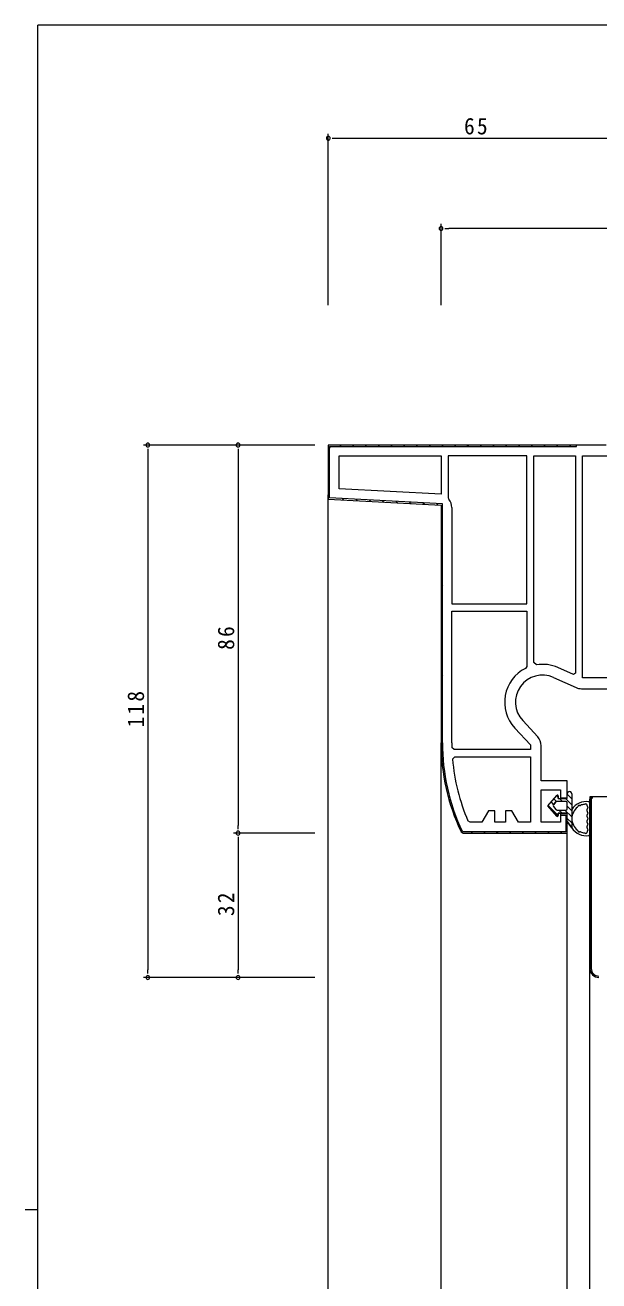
# Model space of a CAD drawing. Units: millimetres on the paper. Extents: x -420 to 373, y -297 to 267.
# Drawn here: x -420.5 to -293.3, y -13.9 to 264.4 of the extents above; entities that cross this region are included whole.
import ezdxf

# ---------------------------------------------------------------- set-up
doc = ezdxf.new("R2010")
doc.units = ezdxf.units.MM
for name, color, linetype, lineweight in [('0-1_YKK_ZWAK', 7, 'Continuous', 9), ('0-3_YKK_12', 2, 'Continuous', 9), ('0-5_YKK_D', 6, 'Continuous', 9), ('0-7_YKK_13', 4, 'Continuous', 9), ('0-8_YKK_11', 7, 'Continuous', 9)]:
    doc.layers.add(name, color=color, linetype=linetype, lineweight=lineweight)
doc.styles.add('ＭＳ ゴシック', font='')
doc.styles.get('ＭＳ ゴシック').set_extended_font_data('MS Gothic')

msp = doc.modelspace()

# ---------------------------------------------------------------- linework, layer by layer
at = {"layer": '0-1_YKK_ZWAK'}
for p, q in [((-417.7, -260.6), (-417.7, 264.4)), ((352.3, 264.4), (-417.7, 264.4)), ((-420.5, 1.9), (-417.7, 1.9))]:
    msp.add_line(p, q, dxfattribs=at)
at = {"layer": '0-3_YKK_12'}
for p, q in [((-353.286, -202.623), (-353.286, 160.275)), ((-328.286, -98.451), (-328.286, 105.326)), ((-300.286, -115.874), (-300.286, 85.826)), ((-295.286, -97.678), (-295.286, 55.33))]:
    msp.add_line(p, q, dxfattribs=at)
at = {"layer": '0-5_YKK_D'}
for p, q in [((-353.286, 202.326), (-353.286, 240.326)), ((-352.436, 239.326), (-351.586, 239.326)), ((-351.586, 239.326), (-289.986, 239.326)), ((-328.286, 202.326), (-328.286, 220.326)), ((-327.436, 219.326), (-326.586, 219.326)), ((-239.986, 219.326), (-326.586, 219.326)), ((-356.286, 171.326), (-394.286, 171.326)), ((-393.286, 170.476), (-393.286, 169.626)), ((-356.286, 171.326), (-374.286, 171.326)), ((-373.286, 170.476), (-373.286, 169.626)), ((-393.286, 169.626), (-393.286, 55.03)), ((-373.286, 169.626), (-373.286, 87.026)), ((-373.286, 86.176), (-373.286, 87.026)), ((-356.286, 85.326), (-374.286, 85.326)), ((-356.286, 85.326), (-374.286, 85.326)), ((-373.286, 84.476), (-373.286, 83.626)), ((-373.286, 83.626), (-373.286, 55.026)), ((-356.286, 53.33), (-394.286, 53.33)), ((-393.286, 54.18), (-393.286, 55.03)), ((-356.286, 53.326), (-374.286, 53.326)), ((-373.286, 54.176), (-373.286, 55.026))]:
    msp.add_line(p, q, dxfattribs=at)
for centre, start, end in [((-353.286, 239.326), 0, 180), ((-353.286, 239.326), 180, 0), ((-328.286, 219.326), 0, 180), ((-328.286, 219.326), 180, 0), ((-393.286, 171.326), 90, 270), ((-393.286, 171.326), 270, 90), ((-373.286, 171.326), 90, 270), ((-373.286, 171.326), 270, 90), ((-373.286, 85.326), 90, 270), ((-373.286, 85.326), 90, 270), ((-373.286, 85.326), 270, 90), ((-373.286, 85.326), 270, 90), ((-393.286, 53.33), 90, 270), ((-393.286, 53.33), 270, 90), ((-373.286, 53.326), 90, 270), ((-373.286, 53.326), 270, 90)]:
    msp.add_arc(centre, 0.425, start, end, dxfattribs=at)
at = {"layer": '0-7_YKK_13'}
for p, q in [((-304.586, 91.376), (-302.642, 93.655)), ((-303.901, 92.178), (-303.334, 91.611)), ((-303.368, 91.57), (-302.814, 92.22)), ((-302.814, 92.22), (-303.368, 91.57)), ((-303.281, 92.905), (-302.685, 92.309)), ((-302.661, 93.632), (-302.286, 93.257)), ((-300.586, 92.326), (-302.585, 92.326)), ((-300.586, 92.326), (-302.585, 92.326)), ((-302.286, 93.026), (-302.286, 93.523)), ((-302.286, 93.026), (-300.286, 93.026)), ((-302.055, 93.026), (-301.355, 92.326)), ((-300.708, 93.026), (-299.286, 91.604)), ((-300.286, 93.026), (-300.286, 94.026)), ((-300.286, 93.951), (-299.286, 92.951)), ((-300.286, 90.726), (-300.286, 92.026)), ((-300.286, 90.726), (-300.286, 92.026)), ((-299.286, 94.027), (-299.286, 86.476)), ((-295.286, 85.062), (-295.286, 91.99)), ((-304.586, 91.376), (-302.642, 89.097)), ((-304.521, 91.451), (-302.286, 89.216)), ((-303.368, 91.181), (-302.814, 90.531)), ((-303.368, 91.181), (-302.814, 90.531)), ((-302.585, 90.426), (-300.586, 90.426)), ((-302.585, 90.426), (-300.586, 90.426)), ((-302.149, 90.426), (-301.449, 89.726)), ((-300.802, 90.426), (-299.286, 88.91)), ((-300.286, 91.257), (-299.286, 90.257)), ((-300.286, 87.926), (-300.286, 89.726)), ((-295.886, 91.39), (-295.886, 91.534)), ((-295.886, 90.158), (-295.886, 90.59)), ((-295.886, 88.926), (-295.886, 89.358)), ((-300.286, 88.563), (-299.286, 87.563)), ((-295.886, 87.694), (-295.886, 88.126)), ((-295.886, 86.462), (-295.886, 86.894)), ((-295.886, 85.662), (-295.886, 85.518))]:
    msp.add_line(p, q, dxfattribs=at)
for points in [[(-302.642, 89.097), (-304.586, 91.376), (-302.642, 93.655)], [(-302.286, 93.523), (-302.286, 93.026), (-300.286, 93.026), (-300.286, 94.026)], [(-302.286, 89.228), (-302.286, 89.726), (-300.286, 89.726)], [(-300.286, 87.926), (-300.286, 89.726), (-302.286, 89.726), (-302.286, 89.228)], [(-300.286, 87.926), (-299.286, 86.476), (-300.286, 87.926)]]:
    msp.add_lwpolyline(points, dxfattribs=at)
for centre, radius, start, end in [((-302.585, 92.026), 0.3, 90, 139.53618), ((-302.585, 92.026), 0.3, 90, 139.53618), ((-302.488, 93.523), 0.202, 0, 139.53618), ((-302.488, 93.523), 0.202, 0, 139.53618), ((-300.586, 92.026), 0.3, 0, 90), ((-300.586, 92.026), 0.3, 0, 90), ((-299.786, 94.027), 0.5, 0.11461, 179.88538), ((-299.786, 94.026), 0.5, 359.88541, 180), ((-299.786, 94.026), 0.5, 179.88533, 179.99997), ((-296.086, 88.526), 3.8, 81.6356, 147.36313), ((-295.586, 91.99), 0.3, 0, 79.88066), ((-303.14, 91.376), 0.3, 139.53618, 220.46381), ((-303.14, 91.376), 0.3, 139.53618, 220.46381), ((-302.585, 90.726), 0.3, 220.46381, 270), ((-302.585, 90.726), 0.3, 220.46381, 270), ((-302.488, 89.228), 0.202, 220.46381, 0), ((-302.488, 89.228), 0.202, 220.46378, 359.99995), ((-300.586, 90.726), 0.3, 270, 0), ((-300.586, 90.726), 0.3, 270, 0), ((-296.086, 88.526), 3.2, 126.85223, 233.14775), ((-298.185, 91.326), 0.3, 306.85223, 356.63298), ((-297.686, 91.297), 0.2, 63.367, 176.63298), ((-297.462, 91.744), 0.3, 243.367, 293.14775), ((-296.086, 88.526), 3.2, 96.85223, 113.14775), ((-296.503, 92.001), 0.3, 276.85223, 301.7426), ((-296.189, 91.48), 0.308, 10.01128, 120.51642), ((-295.586, 91.39), 0.3, 180, 233.1301), ((-295.586, 90.59), 0.3, 126.86989, 180), ((-295.586, 90.158), 0.3, 180, 233.1301), ((-295.586, 89.358), 0.3, 126.86989, 180), ((-295.886, 90.99), 0.2, 306.86989, 53.1301), ((-295.886, 89.758), 0.2, 306.86989, 53.1301), ((-296.086, 88.526), 3.8, 212.63686, 278.36438), ((-295.586, 88.926), 0.3, 180, 233.1301), ((-295.586, 88.126), 0.3, 126.86989, 180), ((-295.586, 87.694), 0.3, 180, 233.1301), ((-295.586, 86.894), 0.3, 126.86989, 180), ((-295.586, 86.462), 0.3, 180, 233.1301), ((-295.886, 88.526), 0.2, 306.86989, 53.1301), ((-295.886, 87.294), 0.2, 306.86989, 53.1301), ((-298.185, 85.725), 0.3, 3.367, 53.14775), ((-297.686, 85.754), 0.2, 183.367, 296.63298), ((-297.462, 85.307), 0.3, 66.85223, 116.63298), ((-296.086, 88.526), 3.2, 246.85223, 263.14775), ((-296.503, 85.051), 0.3, 58.25739, 83.14775), ((-296.189, 85.571), 0.308, 239.48357, 349.98871), ((-295.586, 85.662), 0.3, 126.86989, 180), ((-295.886, 86.062), 0.2, 306.86989, 53.1301), ((-295.586, 85.061), 0.3, 280.11932, 0)]:
    msp.add_arc(centre, radius, start, end, dxfattribs=at)
at = {"layer": '0-8_YKK_11'}
for p, q in [((-353.121, 170.876), (-352.902, 170.658)), ((-350.742, 171.326), (-350.442, 171.026)), ((-347.913, 171.326), (-347.613, 171.026)), ((-345.085, 171.326), (-344.785, 171.026)), ((-342.256, 171.326), (-341.956, 171.026)), ((-339.428, 171.326), (-339.128, 171.026)), ((-336.599, 171.326), (-336.299, 171.026)), ((-333.771, 171.326), (-333.471, 171.026)), ((-330.943, 171.326), (-330.643, 171.026)), ((-328.114, 171.326), (-327.814, 171.026)), ((-325.286, 171.326), (-324.986, 171.026)), ((-322.457, 171.326), (-322.157, 171.026)), ((-319.629, 171.326), (-319.329, 171.026)), ((-316.8, 171.326), (-316.5, 171.026)), ((-313.972, 171.326), (-313.672, 171.026)), ((-311.144, 171.326), (-310.844, 171.026)), ((-308.315, 171.326), (-308.015, 171.026)), ((-305.487, 171.326), (-305.187, 171.026)), ((-302.658, 171.326), (-302.358, 171.026)), ((-299.83, 171.326), (-299.53, 171.026)), ((-353.286, 168.213), (-352.986, 167.913)), ((-309.286, 136.126), (-309.286, 168.926)), ((-298.486, 168.926), (-298.486, 120.765)), ((-353.286, 165.385), (-352.986, 165.084)), ((-353.286, 162.556), (-352.986, 162.256)), ((-328.286, 160.419), (-350.886, 161.603)), ((-350.194, 159.464), (-349.877, 159.147)), ((-347.209, 159.308), (-346.892, 158.991)), ((-344.224, 159.151), (-343.907, 158.834)), ((-341.239, 158.995), (-340.922, 158.678)), ((-338.254, 158.838), (-337.937, 158.521)), ((-335.269, 158.682), (-334.952, 158.365)), ((-332.284, 158.525), (-331.967, 158.208)), ((-329.3, 158.369), (-328.983, 158.052)), ((-328.286, 157.355), (-327.986, 157.055)), ((-328.286, 154.527), (-327.986, 154.227)), ((-328.286, 151.698), (-327.986, 151.398)), ((-328.286, 148.87), (-327.986, 148.57)), ((-328.286, 146.041), (-327.986, 145.741)), ((-328.286, 143.213), (-327.986, 142.913)), ((-328.286, 140.385), (-327.986, 140.085)), ((-328.286, 137.556), (-327.986, 137.256)), ((-328.286, 134.728), (-327.986, 134.428)), ((-325.886, 105.326), (-325.886, 134.526)), ((-328.286, 131.899), (-327.986, 131.599)), ((-328.286, 129.071), (-327.986, 128.771)), ((-328.286, 126.242), (-327.986, 125.942)), ((-328.286, 123.414), (-327.986, 123.114)), ((-328.286, 120.586), (-327.986, 120.286)), ((-303.34, 119.805), (-298.35, 117.577)), ((-328.286, 117.757), (-327.986, 117.457)), ((-328.286, 114.929), (-327.986, 114.629)), ((-328.286, 112.1), (-327.986, 111.8)), ((-328.286, 109.272), (-327.986, 108.972)), ((-306.859, 106.66), (-310.185, 110.246)), ((-328.286, 106.443), (-327.986, 106.143)), ((-328.253, 103.582), (-327.939, 103.269)), ((-328.036, 100.537), (-327.697, 100.198)), ((-325.733, 101.684), (-325.235, 102.226)), ((-325.235, 102.226), (-308.486, 102.226)), ((-327.57, 97.242), (-327.196, 96.869)), ((-326.77, 93.614), (-326.345, 93.189)), ((-295.286, 55.33), (-295.286, 92.83)), ((-325.474, 89.489), (-324.961, 88.977)), ((-295.286, 91.389), (-294.986, 91.089)), ((-300.586, 87.229), (-300.286, 86.929)), ((-295.286, 88.56), (-294.986, 88.26)), ((-321.61, 85.626), (-321.31, 85.326)), ((-318.782, 85.626), (-318.482, 85.326)), ((-315.953, 85.626), (-315.653, 85.326)), ((-313.125, 85.626), (-312.825, 85.326)), ((-310.296, 85.626), (-309.996, 85.326)), ((-307.468, 85.626), (-307.168, 85.326)), ((-304.64, 85.626), (-304.34, 85.326)), ((-301.811, 85.626), (-301.511, 85.326)), ((-295.286, 85.732), (-294.986, 85.432)), ((-295.286, 82.903), (-294.986, 82.603)), ((-295.286, 80.075), (-294.986, 79.775)), ((-295.286, 77.246), (-294.986, 76.946)), ((-295.286, 74.418), (-294.986, 74.118)), ((-295.286, 71.59), (-294.986, 71.29)), ((-295.286, 68.761), (-294.986, 68.461)), ((-295.286, 65.933), (-294.986, 65.633)), ((-295.286, 63.104), (-294.986, 62.804)), ((-295.286, 60.276), (-294.986, 59.976)), ((-295.286, 57.447), (-294.986, 57.147)), ((-295.045, 54.378), (-294.237, 53.571))]:
    msp.add_line(p, q, dxfattribs=at)
for points in [[(-291.686, 171.326), (-353.286, 171.326), (-353.286, 159.326)], [(-353.286, 171.326), (-353.286, 159.326), (-328.286, 158.015), (-328.286, 105.326)], [(-327.986, 105.326), (-327.986, 158.3), (-352.986, 159.61), (-352.986, 171.026), (-298.286, 171.026), (-298.286, 171.326), (-353.286, 171.326), (-353.286, 159.326)], [(-353.286, 171.326), (-353.286, 159.326), (-328.286, 158.015), (-328.286, 105.326)], [(-309.286, 136.126), (-309.286, 168.926), (-326.686, 168.926), (-326.686, 159.644), (-326.568, 159.322)], [(-307.107, 122.621), (-307.686, 123.115), (-307.686, 168.926), (-298.486, 168.926)], [(-298.486, 168.926), (-298.486, 120.765), (-298.941, 120.47), (-302.362, 121.996)], [(-325.886, 157.453), (-325.886, 136.126), (-309.286, 136.126)], [(-325.886, 105.326), (-325.886, 134.526), (-309.286, 134.526), (-309.286, 122.276), (-309.561, 121.829)], [(-297.168, 117.326), (-277.586, 117.326)], [(-311.945, 108.614), (-308.486, 104.884), (-308.486, 103.826), (-325.374, 103.826), (-325.874, 104.314)], [(-323.847, 85.611), (-323.395, 85.326), (-300.286, 85.326), (-300.286, 89.626), (-301.786, 89.626), (-301.786, 87.726), (-306.086, 87.726), (-306.086, 94.926), (-301.786, 94.926), (-301.786, 93.126), (-300.286, 93.126), (-300.286, 96.926), (-306.086, 96.926), (-306.086, 104.688)], [(-325.235, 102.226), (-308.486, 102.226), (-308.486, 87.726), (-311.142, 87.726), (-312.586, 90.226), (-313.986, 90.226), (-313.986, 87.726), (-316.386, 87.726), (-316.386, 90.226), (-317.786, 90.226), (-319.229, 87.726), (-321.848, 87.726), (-322.307, 88.027)], [(-270.786, 93.33), (-295.286, 93.33), (-295.286, 55.33)], [(-295.286, 55.33), (-295.286, 92.83), (-294.786, 93.33), (-294.786, 93.03), (-294.986, 92.83), (-294.986, 55.33)], [(-323.847, 85.611), (-323.395, 85.326), (-300.286, 85.326), (-300.286, 89.626), (-301.786, 89.626), (-301.786, 89.326), (-300.586, 89.326), (-300.586, 85.626), (-323.395, 85.626), (-323.576, 85.74)]]:
    msp.add_lwpolyline(points, dxfattribs=at)
for points in [[(-328.286, 160.419), (-350.886, 161.603), (-350.886, 168.926), (-328.286, 168.926)], [(-265.586, 168.926), (-265.586, 119.726), (-296.886, 119.726), (-296.886, 168.926)]]:
    msp.add_lwpolyline(points, close=True, dxfattribs=at)
for centre, radius, start, end in [((-328.786, 157.453), 2.9, 359.99998, 40.11917), ((-305.786, 114.326), 8.4, 65.94849, 99.05038), ((-305.786, 114.326), 8.4, 116.70763, 222.84399), ((-305.786, 114.326), 6, 65.94849, 222.84398), ((-297.168, 120.226), 2.9, 245.94847, 269.99998), ((-308.986, 104.688), 2.9, 359.99998, 42.84399), ((-282.286, 105.326), 46, 179.99998, 205.37692), ((-282.286, 105.326), 46, 179.99998, 205.37692), ((-282.286, 105.326), 45.7, 180, 205.37692), ((-282.286, 105.326), 43.6, 179.99998, 181.32948), ((-282.286, 105.326), 43.6, 184.79131, 203.37526), ((-293.286, 55.33), 2, 180, 269.99998), ((-293.286, 55.33), 2, 180, 269.99998), ((-293.286, 55.33), 1.7, 180, 269.99998)]:
    msp.add_arc(centre, radius, start, end, dxfattribs=at)

# ---------------------------------------------------------------- texts
at = {"layer": '0-5_YKK_D', "color": 3, "insert": (-323.186, 240.126), "char_height": 3.666, "attachment_point": 7, "style": 'ＭＳ ゴシック'}
msp.add_mtext('\\T1.21;\\W0.95;65', dxfattribs=at)
at = {"layer": '0-5_YKK_D', "color": 3, "char_height": 3.666, "attachment_point": 7, "rotation": 90, "style": 'ＭＳ ゴシック'}
for s, insert in [('\\T1.21;\\W0.95;86', (-374.086, 125.926)), ('\\T1.21;\\W0.95;118', (-394.086, 108.728)), ('\\T1.21;\\W0.95;32', (-374.086, 66.926))]:
    msp.add_mtext(s, dxfattribs=dict(at, insert=insert))

doc.saveas('drawing.dxf')
